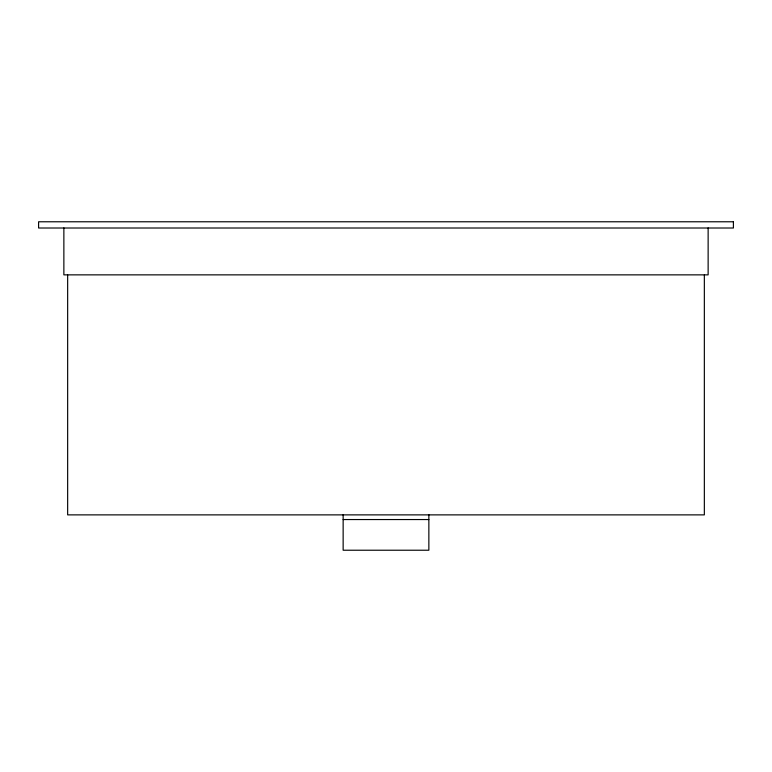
<?xml version="1.0" encoding="UTF-8"?>
<svg xmlns="http://www.w3.org/2000/svg" width="772" height="772" viewBox="0 0 772 772"><rect width="100%" height="100%" fill="white"/><g stroke="black" fill="none" stroke-linecap="round" stroke-linejoin="round"><path stroke-width="1.16" d="M343.144 519.546L428.856 519.546M708.136 227.933L708.136 274.861L63.864 274.861L63.864 227.933M704.344 275.015L704.344 514.876L67.656 514.876L67.656 275.015M428.856 514.77L428.856 550.224L343.144 550.224L343.144 514.77M733.4 221.776L38.6 221.776L38.6 228.01L733.4 228.01L733.4 221.776"/></g></svg>
